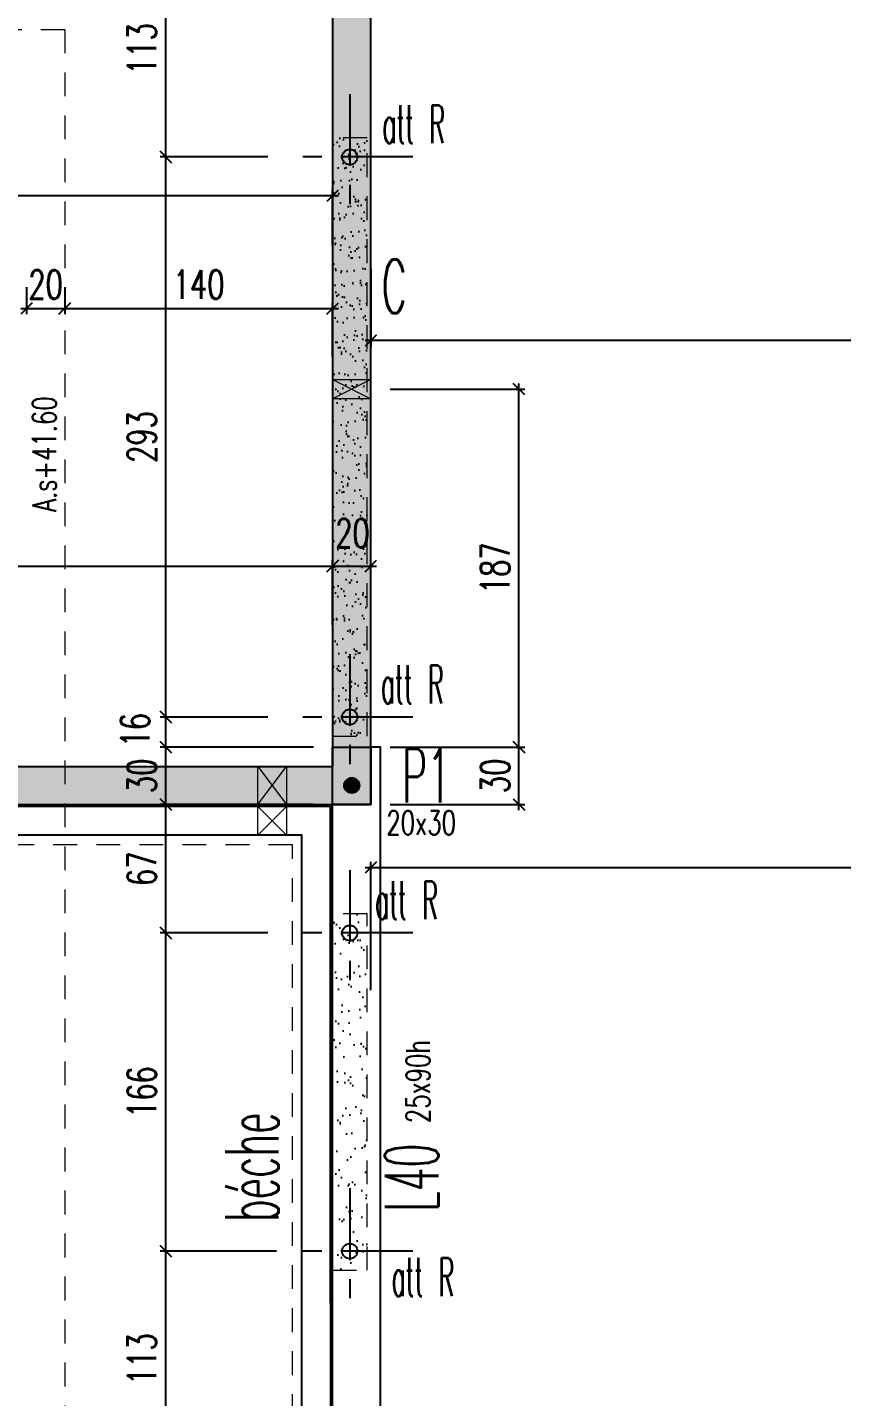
# Model space of a CAD drawing. Extents: x 308 to 787, y -199 to -146.
# Drawn here: x 409.31 to 413.57, y -180.18 to -173.01 of the extents above; entities that cross this region are included whole.
import ezdxf

# ---------------------------------------------------------------- set-up
doc = ezdxf.new("R2010")
doc.units = 0
doc.header["$LTSCALE"] = 0.5
doc.header["$MEASUREMENT"] = 0
for name, pattern in [('AXES2', [1.125, 0.75, -0.125, 0.125, -0.125]), ('CACHE', [0.375, 0.25, -0.125]), ('CONTINU', [0]), ('DISCONTINU2', [0.375, 0.25, -0.125])]:
    doc.linetypes.add(name, pattern=pattern)
doc.layers.get('0').update_dxf_attribs({"linetype": 'CONTINUOUS'})
doc.layers.get('DEFPOINTS').update_dxf_attribs({"linetype": 'CONTINUOUS'})
doc.layers.add('00 - RESERVATIONS SPEC Plombier', color=90, linetype='CONTINUOUS', lineweight=20)
for name, color, linetype in [('_ SERTI RESERVATION', 210, 'CACHE'), ('AXES', 6, 'AXES2'), ('COTATION', 7, 'CONTINUOUS'), ('MURS', 3, 'CONTINUOUS'), ('POCHAGE', 254, 'CONTINUOUS'), ('POTEAUX', 1, 'CONTINUOUS'), ('POUTRES', 2, 'CONTINUOUS'), ('RAID', 1, 'CONTINUOUS'), ('RDC', 7, 'DISCONTINU2'), ('REPERAGE', 4, 'CONTINUOUS'), ('REPERE-CHAI', 4, 'CONTINUOUS'), ('REPERE-POT', 4, 'CONTINUOUS'), ('REPERE-POUT', 4, 'CONTINUOUS'), ('REPERE-RAID', 4, 'CONTINUOUS')]:
    doc.layers.add(name, color=color, linetype=linetype)
doc.styles.add('ROMANS8', font='romans.shx', dxfattribs={"width": 0.7})
doc.styles.get("Standard").update_dxf_attribs({"font": 'txt.shx'})
doc.dimstyles.new('COT50 cm', dxfattribs={"dimtxt": 0.15, "dimasz": 0.06, "dimexe": 0.03, "dimexo": 0.1, "dimgap": 0.05, "dimtad": 1, "dimdec": 0, "dimlfac": 100, "dimzin": 0, "dimdsep": 46, "dimtxsty": 'ROMANS8', "dimblk1": 'OBLIQUE', "dimblk2": 'OBLIQUE', "dimsah": 1, "dimcen": 0.03, "dimdle": 0.03, "dimclrt": 1, "dimadec": 0, "dimazin": 0, "dimtfac": 1, "dimtdec": 0, "dimtmove": 0, "dimatfit": 3, "dimfxl": 0, "dimtolj": 1, "dimtzin": 0, "dimlwd": -1, "dimlwe": -1, "dimarcsym": 0})
pattern_1 = [(37.5, (-167.69736, -4e-07), (-0.004409535, 0.134877664), [0, -0.1064, 0, -0.119, 0, -0.11375]), (7.5, (-167.69736, -4e-07), (0.12388437, 0.197550225), [0, -0.0574, 0, -0.0959, 0, -0.03675]), (327.5, (-167.78346, -4e-07), (0.21798993, 0.000396134), [0, -0.035, 0, -0.126, 0, -0.1645]), (317.5, (-167.78346, -4e-07), (0.21042886, 0.06143729), [0, -0.0175, 0, -0.0826, 0, -0.0945])]
pattern_2 = [(37.5, (-513.79323, 160.44126), (-0.004409535, 0.134877664), [0, -0.1064, 0, -0.119, 0, -0.11375]), (7.5, (-513.79323, 160.44126), (0.12388437, 0.197550225), [0, -0.0574, 0, -0.0959, 0, -0.03675]), (327.5, (-513.87933, 160.44126), (0.21798993, 0.000396134), [0, -0.035, 0, -0.126, 0, -0.1645]), (317.5, (-513.87933, 160.44126), (0.21042886, 0.06143729), [0, -0.0175, 0, -0.0826, 0, -0.0945])]

# ---------------------------------------------------------------- blocks, each defined once
blk = doc.blocks.new('_Oblique')
at = {"layer": 'COTATION', "color": 0, "lineweight": -2}
blk.add_line((-0.5, -0.5), (0.5, 0.5), dxfattribs=at)
blk = doc.blocks.new('*D423')
at = {"layer": 'COTATION', "color": 0, "transparency": 16777216}
for p, q in [((410.6164, -179.4161), (410.0078, -179.4161)), ((410.0378, -180.5761), (410.0378, -179.3861)), ((410.5708, -180.5461), (410.0078, -180.5461))]:
    blk.add_line(p, q, dxfattribs=at)
at = {"layer": 'DEFPOINTS', "color": 0, "transparency": 16777216}
for p in [(410.0378, -179.4161), (410.7164, -179.4161), (410.6708, -180.5461)]:
    blk.add_point(p, dxfattribs=at)
at = {"layer": 'COTATION', "color": 0, "transparency": 16777216, "xscale": 0.06, "yscale": 0.06, "zscale": 0.06}
for p, rotation in [((410.0378, -179.4161), 90), ((410.0378, -180.5461), 270)]:
    blk.add_blockref('_Oblique', p, dxfattribs=dict(at, rotation=rotation))
at = {"layer": 'COTATION', "color": 1, "transparency": 16777216, "insert": (409.9128, -179.9811), "char_height": 0.15, "attachment_point": 5, "rotation": 90, "style": 'ROMANS8'}
blk.add_mtext('\\A1;113', dxfattribs=at)
blk = doc.blocks.new('*D424')
at = {"layer": 'COTATION', "color": 0, "transparency": 16777216}
for p, q in [((410.0378, -179.4461), (410.0378, -177.7213)), ((410.5707, -177.7513), (410.0078, -177.7513)), ((410.6164, -179.4161), (410.0078, -179.4161))]:
    blk.add_line(p, q, dxfattribs=at)
at = {"layer": 'DEFPOINTS', "color": 0, "transparency": 16777216}
for p in [(410.0378, -177.7513), (410.6707, -177.7513), (410.7164, -179.4161)]:
    blk.add_point(p, dxfattribs=at)
at = {"layer": 'COTATION', "color": 0, "transparency": 16777216, "xscale": 0.06, "yscale": 0.06, "zscale": 0.06}
for p, rotation in [((410.0378, -177.7513), 90), ((410.0378, -179.4161), 270)]:
    blk.add_blockref('_Oblique', p, dxfattribs=dict(at, rotation=rotation))
at = {"layer": 'COTATION', "color": 1, "transparency": 16777216, "insert": (409.9128, -178.5837), "char_height": 0.15, "attachment_point": 5, "rotation": 90, "style": 'ROMANS8'}
blk.add_mtext('\\A1;166', dxfattribs=at)
blk = doc.blocks.new('*D425')
at = {"layer": 'COTATION', "color": 0, "transparency": 16777216}
for p, q in [((410.8099, -177.0795), (410.0078, -177.0795)), ((410.0378, -177.7813), (410.0378, -177.0495)), ((410.5707, -177.7513), (410.0078, -177.7513))]:
    blk.add_line(p, q, dxfattribs=at)
at = {"layer": 'DEFPOINTS', "color": 0, "transparency": 16777216}
for p in [(410.0378, -177.0795), (410.9099, -177.0795), (410.6707, -177.7513)]:
    blk.add_point(p, dxfattribs=at)
at = {"layer": 'COTATION', "color": 0, "transparency": 16777216, "xscale": 0.06, "yscale": 0.06, "zscale": 0.06}
for p, rotation in [((410.0378, -177.0795), 90), ((410.0378, -177.7513), 270)]:
    blk.add_blockref('_Oblique', p, dxfattribs=dict(at, rotation=rotation))
at = {"layer": 'COTATION', "color": 1, "transparency": 16777216, "insert": (409.9128, -177.4154), "char_height": 0.15, "attachment_point": 5, "rotation": 90, "style": 'ROMANS8'}
blk.add_mtext('\\A1;67', dxfattribs=at)
blk = doc.blocks.new('*D426')
at = {"layer": 'COTATION', "color": 0, "transparency": 16777216}
for p, q in [((410.8099, -176.7795), (410.0078, -176.7795)), ((410.0378, -177.1095), (410.0378, -176.7495)), ((410.8099, -177.0795), (410.0078, -177.0795))]:
    blk.add_line(p, q, dxfattribs=at)
at = {"layer": 'DEFPOINTS', "color": 0, "transparency": 16777216}
for p in [(410.0378, -176.7795), (410.9099, -176.7795), (410.9099, -177.0795)]:
    blk.add_point(p, dxfattribs=at)
at = {"layer": 'COTATION', "color": 0, "transparency": 16777216, "xscale": 0.06, "yscale": 0.06, "zscale": 0.06}
for p, rotation in [((410.0378, -176.7795), 90), ((410.0378, -177.0795), 270)]:
    blk.add_blockref('_Oblique', p, dxfattribs=dict(at, rotation=rotation))
at = {"layer": 'COTATION', "color": 1, "transparency": 16777216, "insert": (409.9128, -176.9295), "char_height": 0.15, "attachment_point": 5, "rotation": 90, "style": 'ROMANS8'}
blk.add_mtext('\\A1;30', dxfattribs=at)
blk = doc.blocks.new('*D427')
at = {"layer": 'COTATION', "color": 0, "transparency": 16777216}
for p, q in [((410.5707, -176.6213), (410.0078, -176.6213)), ((410.0378, -176.8095), (410.0378, -176.5913)), ((410.8099, -176.7795), (410.0078, -176.7795))]:
    blk.add_line(p, q, dxfattribs=at)
at = {"layer": 'DEFPOINTS', "color": 0, "transparency": 16777216}
for p in [(410.0378, -176.6213), (410.6707, -176.6213), (410.9099, -176.7795)]:
    blk.add_point(p, dxfattribs=at)
at = {"layer": 'COTATION', "color": 0, "transparency": 16777216, "xscale": 0.06, "yscale": 0.06, "zscale": 0.06}
for p, rotation in [((410.0378, -176.6213), 90), ((410.0378, -176.7795), 270)]:
    blk.add_blockref('_Oblique', p, dxfattribs=dict(at, rotation=rotation))
at = {"layer": 'COTATION', "color": 1, "transparency": 16777216, "insert": (409.8779, -176.6899), "char_height": 0.15, "attachment_point": 5, "rotation": 90, "style": 'ROMANS8'}
blk.add_mtext('\\A1;16', dxfattribs=at)
blk = doc.blocks.new('*D428')
at = {"layer": 'COTATION', "color": 0, "transparency": 16777216}
for p, q in [((410.5707, -173.6913), (410.0078, -173.6913)), ((410.0378, -176.6513), (410.0378, -173.6613)), ((410.5707, -176.6213), (410.0078, -176.6213))]:
    blk.add_line(p, q, dxfattribs=at)
at = {"layer": 'DEFPOINTS', "color": 0, "transparency": 16777216}
for p in [(410.0378, -173.6913), (410.6707, -173.6913), (410.6707, -176.6213)]:
    blk.add_point(p, dxfattribs=at)
at = {"layer": 'COTATION', "color": 0, "transparency": 16777216, "xscale": 0.06, "yscale": 0.06, "zscale": 0.06}
for p, rotation in [((410.0378, -173.6913), 90), ((410.0378, -176.6213), 270)]:
    blk.add_blockref('_Oblique', p, dxfattribs=dict(at, rotation=rotation))
at = {"layer": 'COTATION', "color": 1, "transparency": 16777216, "insert": (409.9128, -175.1563), "char_height": 0.15, "attachment_point": 5, "rotation": 90, "style": 'ROMANS8'}
blk.add_mtext('\\A1;293', dxfattribs=at)
blk = doc.blocks.new('*D429')
at = {"layer": 'COTATION', "color": 0, "transparency": 16777216}
for p, q in [((410.5708, -172.5613), (410.0078, -172.5613)), ((410.0378, -173.7213), (410.0378, -172.5313)), ((410.5707, -173.6913), (410.0078, -173.6913))]:
    blk.add_line(p, q, dxfattribs=at)
at = {"layer": 'DEFPOINTS', "color": 0, "transparency": 16777216}
for p in [(410.0378, -172.5613), (410.6708, -172.5613), (410.6707, -173.6913)]:
    blk.add_point(p, dxfattribs=at)
at = {"layer": 'COTATION', "color": 0, "transparency": 16777216, "xscale": 0.06, "yscale": 0.06, "zscale": 0.06}
for p, rotation in [((410.0378, -172.5613), 90), ((410.0378, -173.6913), 270)]:
    blk.add_blockref('_Oblique', p, dxfattribs=dict(at, rotation=rotation))
at = {"layer": 'COTATION', "color": 1, "transparency": 16777216, "insert": (409.9128, -173.1263), "char_height": 0.15, "attachment_point": 5, "rotation": 90, "style": 'ROMANS8'}
blk.add_mtext('\\A1;113', dxfattribs=at)
blk = doc.blocks.new('*D499')
at = {"layer": 'COTATION', "color": 0, "transparency": 16777216}
for p, q in [((411.0799, -177.4084), (418.3963, -177.4084)), ((411.1099, -178.0502), (411.1099, -177.3784)), ((418.3663, -177.8063), (418.3663, -177.3784))]:
    blk.add_line(p, q, dxfattribs=at)
at = {"layer": 'DEFPOINTS', "color": 0, "transparency": 16777216}
for p in [(418.3663, -177.4084), (418.3663, -177.9063), (411.1099, -178.1502)]:
    blk.add_point(p, dxfattribs=at)
at = {"layer": 'COTATION', "color": 0, "transparency": 16777216, "xscale": 0.06, "yscale": 0.06, "zscale": 0.06, "rotation": 180}
blk.add_blockref('_Oblique', (411.1099, -177.4084), dxfattribs=at)
at = {"layer": 'COTATION', "color": 0, "transparency": 16777216, "xscale": 0.06, "yscale": 0.06, "zscale": 0.06}
blk.add_blockref('_Oblique', (418.3663, -177.4084), dxfattribs=at)
at = {"layer": 'COTATION', "color": 1, "transparency": 16777216, "insert": (414.7381, -177.2834), "char_height": 0.15, "attachment_point": 5, "style": 'ROMANS8'}
blk.add_mtext('\\A1;726', dxfattribs=at)
blk = doc.blocks.new('*D508')
at = {"layer": 'COTATION', "color": 0, "transparency": 16777216}
for p, q in [((404.2103, -176.0829), (404.2103, -175.8013)), ((410.9097, -176.1401), (410.9097, -175.8013)), ((404.1803, -175.8313), (410.9397, -175.8313))]:
    blk.add_line(p, q, dxfattribs=at)
at = {"layer": 'DEFPOINTS', "color": 0, "transparency": 16777216}
for p in [(410.9097, -175.8313), (404.2103, -176.1829), (410.9097, -176.2401)]:
    blk.add_point(p, dxfattribs=at)
at = {"layer": 'COTATION', "color": 0, "transparency": 16777216, "xscale": 0.06, "yscale": 0.06, "zscale": 0.06, "rotation": 180}
blk.add_blockref('_Oblique', (404.2103, -175.8313), dxfattribs=at)
at = {"layer": 'COTATION', "color": 0, "transparency": 16777216, "xscale": 0.06, "yscale": 0.06, "zscale": 0.06}
blk.add_blockref('_Oblique', (410.9097, -175.8313), dxfattribs=at)
at = {"layer": 'COTATION', "color": 1, "transparency": 16777216, "insert": (407.56, -175.7063), "char_height": 0.15, "attachment_point": 5, "style": 'ROMANS8'}
blk.add_mtext('\\A1;670', dxfattribs=at)
blk = doc.blocks.new('*D509')
at = {"layer": 'COTATION', "color": 0, "transparency": 16777216}
for p, q in [((410.9097, -176.1401), (410.9097, -175.8013)), ((411.1099, -176.1401), (411.1099, -175.8013)), ((410.8797, -175.8313), (411.1399, -175.8313))]:
    blk.add_line(p, q, dxfattribs=at)
at = {"layer": 'DEFPOINTS', "color": 0, "transparency": 16777216}
for p in [(411.1099, -175.8313), (410.9097, -176.2401), (411.1099, -176.2401)]:
    blk.add_point(p, dxfattribs=at)
at = {"layer": 'COTATION', "color": 0, "transparency": 16777216, "xscale": 0.06, "yscale": 0.06, "zscale": 0.06, "rotation": 180}
blk.add_blockref('_Oblique', (410.9097, -175.8313), dxfattribs=at)
at = {"layer": 'COTATION', "color": 0, "transparency": 16777216, "xscale": 0.06, "yscale": 0.06, "zscale": 0.06}
blk.add_blockref('_Oblique', (411.1099, -175.8313), dxfattribs=at)
at = {"layer": 'COTATION', "color": 1, "transparency": 16777216, "insert": (411.0137, -175.6594), "char_height": 0.15, "attachment_point": 5, "style": 'ROMANS8'}
blk.add_mtext('\\A1;20', dxfattribs=at)
blk = doc.blocks.new('*D733')
at = {"layer": 'COTATION', "color": 0, "transparency": 16777216}
for p, q in [((409.3091, -174.373), (409.3091, -174.5135)), ((409.509, -174.373), (409.509, -174.5135)), ((409.2791, -174.4835), (409.539, -174.4835))]:
    blk.add_line(p, q, dxfattribs=at)
at = {"layer": 'DEFPOINTS', "color": 0, "transparency": 16777216}
for p in [(409.3091, -174.273), (409.509, -174.273), (409.509, -174.4835)]:
    blk.add_point(p, dxfattribs=at)
at = {"layer": 'COTATION', "color": 0, "transparency": 16777216, "xscale": 0.06, "yscale": 0.06, "zscale": 0.06, "rotation": 180}
blk.add_blockref('_Oblique', (409.3091, -174.4835), dxfattribs=at)
at = {"layer": 'COTATION', "color": 0, "transparency": 16777216, "xscale": 0.06, "yscale": 0.06, "zscale": 0.06}
blk.add_blockref('_Oblique', (409.509, -174.4835), dxfattribs=at)
at = {"layer": 'COTATION', "color": 1, "transparency": 16777216, "insert": (409.409, -174.3585), "char_height": 0.15, "attachment_point": 5, "style": 'ROMANS8'}
blk.add_mtext('\\A1;20', dxfattribs=at)
blk = doc.blocks.new('*D734')
at = {"layer": 'COTATION', "color": 0, "transparency": 16777216}
for p, q in [((409.509, -174.373), (409.509, -174.5135)), ((409.479, -174.4835), (410.9397, -174.4835)), ((410.9097, -174.7367), (410.9097, -174.4535))]:
    blk.add_line(p, q, dxfattribs=at)
at = {"layer": 'DEFPOINTS', "color": 0, "transparency": 16777216}
for p in [(409.509, -174.273), (410.9097, -174.4835), (410.9097, -174.8367)]:
    blk.add_point(p, dxfattribs=at)
at = {"layer": 'COTATION', "color": 0, "transparency": 16777216, "xscale": 0.06, "yscale": 0.06, "zscale": 0.06, "rotation": 180}
blk.add_blockref('_Oblique', (409.509, -174.4835), dxfattribs=at)
at = {"layer": 'COTATION', "color": 0, "transparency": 16777216, "xscale": 0.06, "yscale": 0.06, "zscale": 0.06}
blk.add_blockref('_Oblique', (410.9097, -174.4835), dxfattribs=at)
at = {"layer": 'COTATION', "color": 1, "transparency": 16777216, "insert": (410.2093, -174.3585), "char_height": 0.15, "attachment_point": 5, "style": 'ROMANS8'}
blk.add_mtext('\\A1;140', dxfattribs=at)
blk = doc.blocks.new('A$C6B096A38')
at = {"layer": 'POCHAGE'}
h = blk.add_hatch(dxfattribs=at)
h.set_pattern_fill('AR-SAND', color=0, scale=0.07)
h.set_pattern_definition(pattern_2)
h.paths.add_polyline_path([(64.9937, -13.15), (64.8138, -13.15), (64.8138, -16.28), (64.9937, -16.28)])
h = blk.add_hatch(dxfattribs=at)
h.set_pattern_fill('AR-SAND', color=0, scale=0.07)
h.set_pattern_definition(pattern_2)
h.paths.add_polyline_path([(64.9937, -17.21), (64.8138, -17.21), (64.8138, -19.0748), (64.9937, -19.0748)])
at = {"layer": 'AXES', "color": 1}
for p, q in [((64.9037, -12.9211), (64.9037, -13.5789)), ((65.2326, -13.25), (64.5749, -13.25)), ((64.9037, -15.8511), (64.9037, -16.5089)), ((65.2326, -16.18), (64.5749, -16.18)), ((64.9037, -16.9811), (64.9037, -17.6389)), ((65.2326, -17.31), (64.5749, -17.31)), ((64.9037, -18.646), (64.9037, -19.3037)), ((65.2326, -18.9748), (64.5749, -18.9748))]:
    blk.add_line(p, q, dxfattribs=at)
at = {"layer": 'RAID'}
for centre in [(64.9037, -13.25), (64.9037, -16.18), (64.9037, -17.31), (64.9037, -18.9748)]:
    blk.add_circle(centre, 0.04, dxfattribs=at)
at = {"layer": 'RDC', "linetype": 'CACHE', "lineweight": 15}
for points in [[(64.8138, -16.28), (64.9937, -16.28), (64.9937, -13.15), (64.8138, -13.15)], [(64.9937, -17.21), (64.8138, -17.21), (64.8138, -19.0748), (64.9937, -19.0748)]]:
    blk.add_lwpolyline(points, close=True, dxfattribs=at)
blk = doc.blocks.new('_ArchTick')
at = {"color": 0, "linetype": 'ByBlock', "const_width": 0.15}
blk.add_lwpolyline([(-0.5, -0.5), (0.5, 0.5)], dxfattribs=at)
blk = doc.blocks.new('*D1128')
at = {"layer": '_ SERTI RESERVATION', "color": 0, "linetype": 'CONTINU', "transparency": 16777216}
for p, q in [((406.791, -174.141), (406.791, -173.8631)), ((410.9099, -174.1529), (410.9099, -173.8631)), ((406.761, -173.8931), (410.9399, -173.8931))]:
    blk.add_line(p, q, dxfattribs=at)
at = {"layer": 'DEFPOINTS', "color": 0, "linetype": 'CONTINU', "transparency": 16777216}
for p in [(410.9099, -173.8931), (406.791, -174.241), (410.9099, -174.2529)]:
    blk.add_point(p, dxfattribs=at)
at = {"layer": '_ SERTI RESERVATION', "color": 0, "linetype": 'CONTINU', "transparency": 16777216, "xscale": 0.06, "yscale": 0.06, "zscale": 0.06, "rotation": 180}
blk.add_blockref('_ArchTick', (406.791, -173.8931), dxfattribs=at)
at = {"layer": '_ SERTI RESERVATION', "color": 0, "linetype": 'CONTINU', "transparency": 16777216, "xscale": 0.06, "yscale": 0.06, "zscale": 0.06}
blk.add_blockref('_ArchTick', (410.9099, -173.8931), dxfattribs=at)
at = {"layer": '_ SERTI RESERVATION', "linetype": 'CONTINU', "transparency": 16777216, "insert": (408.8505, -173.7681), "char_height": 0.15, "attachment_point": 5, "style": 'ROMANS8'}
blk.add_mtext('\\A1;412', dxfattribs=at)
blk = doc.blocks.new('*D1133')
at = {"layer": '_ SERTI RESERVATION', "color": 0, "linetype": 'CONTINU', "transparency": 16777216}
for p, q in [((411.1099, -174.2807), (411.1099, -174.6814)), ((417.2117, -174.5092), (417.2117, -174.6814)), ((417.2417, -174.6514), (411.0799, -174.6514))]:
    blk.add_line(p, q, dxfattribs=at)
at = {"layer": 'DEFPOINTS', "color": 0, "linetype": 'CONTINU', "transparency": 16777216}
for p in [(411.1099, -174.1807), (417.2117, -174.4092), (411.1099, -174.6514)]:
    blk.add_point(p, dxfattribs=at)
at = {"layer": '_ SERTI RESERVATION', "color": 0, "linetype": 'CONTINU', "transparency": 16777216, "xscale": 0.06, "yscale": 0.06, "zscale": 0.06, "rotation": 180}
blk.add_blockref('_ArchTick', (411.1099, -174.6514), dxfattribs=at)
at = {"layer": '_ SERTI RESERVATION', "color": 0, "linetype": 'CONTINU', "transparency": 16777216, "xscale": 0.06, "yscale": 0.06, "zscale": 0.06}
blk.add_blockref('_ArchTick', (417.2117, -174.6514), dxfattribs=at)
at = {"layer": '_ SERTI RESERVATION', "linetype": 'CONTINU', "transparency": 16777216, "insert": (414.1608, -174.5264), "char_height": 0.15, "attachment_point": 5, "style": 'ROMANS8'}
blk.add_mtext('\\A1;610', dxfattribs=at)
blk = doc.blocks.new('*D1453')
at = {"layer": 'COTATION', "color": 0, "transparency": 16777216}
for p, q in [((411.2099, -176.7795), (411.9138, -176.7795)), ((411.8838, -177.1095), (411.8838, -176.7495)), ((411.2099, -177.0795), (411.9138, -177.0795))]:
    blk.add_line(p, q, dxfattribs=at)
at = {"layer": 'DEFPOINTS', "color": 0, "transparency": 16777216}
for p in [(411.1099, -176.7795), (411.8838, -176.7795), (411.1099, -177.0795)]:
    blk.add_point(p, dxfattribs=at)
at = {"layer": 'COTATION', "color": 0, "transparency": 16777216, "xscale": 0.06, "yscale": 0.06, "zscale": 0.06}
for p, rotation in [((411.8838, -176.7795), 90), ((411.8838, -177.0795), 270)]:
    blk.add_blockref('_Oblique', p, dxfattribs=dict(at, rotation=rotation))
at = {"layer": 'COTATION', "color": 1, "transparency": 16777216, "insert": (411.7588, -176.9295), "char_height": 0.15, "attachment_point": 5, "rotation": 90, "style": 'ROMANS8'}
blk.add_mtext('\\A1;30', dxfattribs=at)
blk = doc.blocks.new('*D1454')
at = {"layer": 'COTATION', "color": 0, "transparency": 16777216}
for p, q in [((411.2099, -174.9063), (411.9138, -174.9063)), ((411.8838, -176.8095), (411.8838, -174.8763)), ((411.2099, -176.7795), (411.9138, -176.7795))]:
    blk.add_line(p, q, dxfattribs=at)
at = {"layer": 'DEFPOINTS', "color": 0, "transparency": 16777216}
for p in [(411.1099, -174.9063), (411.8838, -174.9063), (411.1099, -176.7795)]:
    blk.add_point(p, dxfattribs=at)
at = {"layer": 'COTATION', "color": 0, "transparency": 16777216, "xscale": 0.06, "yscale": 0.06, "zscale": 0.06}
for p, rotation in [((411.8838, -174.9063), 90), ((411.8838, -176.7795), 270)]:
    blk.add_blockref('_Oblique', p, dxfattribs=dict(at, rotation=rotation))
at = {"layer": 'COTATION', "color": 1, "transparency": 16777216, "insert": (411.7588, -175.8429), "char_height": 0.15, "attachment_point": 5, "rotation": 90, "style": 'ROMANS8'}
blk.add_mtext('\\A1;187', dxfattribs=at)

msp = doc.modelspace()

# ---------------------------------------------------------------- hatches: boundary and pattern name
at = {"layer": 'POCHAGE'}
h = msp.add_hatch(color=256, dxfattribs=at)
h.dxf.hatch_style = 1
h.paths.add_polyline_path([(411.1099, -171.4263), (404.0096, -171.4263), (404.0096, -171.6263), (410.9099, -171.6263), (410.9099, -176.8795), (404.0115, -176.8795), (404.0115, -177.0795), (411.1099, -177.0795)])
h = msp.add_hatch(dxfattribs=at)
h.set_pattern_fill('AR-SAND', color=0, scale=0.07)
h.set_pattern_definition(pattern_1)
h.paths.add_polyline_path([(411.0895, -173.5913), (410.9097, -173.5913), (410.9097, -176.7213), (411.0895, -176.7213)])
h = msp.add_hatch(dxfattribs=at)
h.set_pattern_fill('AR-SAND', color=0, scale=0.07)
h.set_pattern_definition(pattern_1)
h.paths.add_polyline_path([(411.0895, -173.5913), (410.9097, -173.5913), (410.9097, -176.7213), (411.0895, -176.7213)])
h = msp.add_hatch(dxfattribs=at)
h.set_pattern_fill('AR-SAND', color=0, scale=0.07)
h.set_pattern_definition(pattern_1)
h.paths.add_polyline_path([(411.0895, -173.5913), (410.9097, -173.5913), (410.9097, -176.7213), (411.0895, -176.7213)])
h = msp.add_hatch(dxfattribs=at)
h.set_pattern_fill('AR-SAND', color=0, scale=0.07)
h.set_pattern_definition(pattern_1)
h.paths.add_polyline_path([(411.0895, -173.5913), (410.9097, -173.5913), (410.9097, -176.7213), (411.0895, -176.7213)])
h = msp.add_hatch(dxfattribs=at)
h.set_pattern_fill('AR-SAND', color=0, scale=0.07)
h.set_pattern_definition(pattern_1)
h.paths.add_polyline_path([(411.0895, -173.5913), (410.9097, -173.5913), (410.9097, -176.7213), (411.0895, -176.7213)])
h = msp.add_hatch(dxfattribs=at)
h.set_pattern_fill('AR-SAND', color=0, scale=0.07)
h.set_pattern_definition(pattern_1)
h.paths.add_polyline_path([(411.0895, -173.5913), (410.9097, -173.5913), (410.9097, -176.7213), (411.0895, -176.7213)])
h = msp.add_hatch(dxfattribs=at)
h.set_pattern_fill('AR-SAND', color=0, scale=0.07)
h.set_pattern_definition(pattern_1)
h.paths.add_polyline_path([(411.0895, -173.5913), (410.9097, -173.5913), (410.9097, -176.7213), (411.0895, -176.7213)])
h = msp.add_hatch(dxfattribs=at)
h.set_pattern_fill('AR-SAND', color=0, scale=0.07)
h.set_pattern_definition(pattern_1)
h.paths.add_polyline_path([(411.0895, -173.5913), (410.9097, -173.5913), (410.9097, -176.7213), (411.0895, -176.7213)])
h = msp.add_hatch(dxfattribs=at)
h.set_pattern_fill('AR-SAND', color=0, scale=0.07)
h.set_pattern_definition(pattern_1)
h.paths.add_polyline_path([(411.0895, -173.5913), (410.9097, -173.5913), (410.9097, -176.7213), (411.0895, -176.7213)])
h = msp.add_hatch(dxfattribs=at)
h.set_pattern_fill('AR-SAND', color=0, scale=0.07)
h.set_pattern_definition(pattern_1)
h.paths.add_polyline_path([(411.0895, -173.5913), (410.9097, -173.5913), (410.9097, -176.7213), (411.0895, -176.7213)])
h = msp.add_hatch(dxfattribs=at)
h.set_pattern_fill('AR-SAND', color=0, scale=0.07)
h.set_pattern_definition(pattern_1)
h.paths.add_polyline_path([(411.0895, -173.5913), (410.9097, -173.5913), (410.9097, -176.7213), (411.0895, -176.7213)])
h = msp.add_hatch(dxfattribs=at)
h.set_pattern_fill('AR-SAND', color=0, scale=0.07)
h.set_pattern_definition(pattern_1)
h.paths.add_polyline_path([(411.0895, -173.5913), (410.9097, -173.5913), (410.9097, -176.7213), (411.0895, -176.7213)])
h = msp.add_hatch(dxfattribs=at)
h.set_pattern_fill('AR-SAND', color=0, scale=0.07)
h.set_pattern_definition(pattern_1)
h.paths.add_polyline_path([(411.0895, -173.5913), (410.9097, -173.5913), (410.9097, -176.7213), (411.0895, -176.7213)])
h = msp.add_hatch(dxfattribs=at)
h.set_pattern_fill('AR-SAND', color=0, scale=0.07)
h.set_pattern_definition(pattern_1)
h.paths.add_polyline_path([(411.0895, -173.5913), (410.9097, -173.5913), (410.9097, -176.7213), (411.0895, -176.7213)])
h = msp.add_hatch(dxfattribs=at)
h.set_pattern_fill('AR-SAND', color=0, scale=0.07)
h.set_pattern_definition(pattern_1)
h.paths.add_polyline_path([(411.0895, -173.5913), (410.9097, -173.5913), (410.9097, -176.7213), (411.0895, -176.7213)])
h = msp.add_hatch(dxfattribs=at)
h.set_pattern_fill('AR-SAND', color=0, scale=0.07)
h.set_pattern_definition(pattern_1)
h.paths.add_polyline_path([(411.0895, -173.5913), (410.9097, -173.5913), (410.9097, -176.7213), (411.0895, -176.7213)])
h = msp.add_hatch(dxfattribs=at)
h.set_pattern_fill('AR-SAND', color=0, scale=0.07)
h.set_pattern_definition(pattern_1)
h.paths.add_polyline_path([(411.0895, -173.5913), (410.9097, -173.5913), (410.9097, -176.7213), (411.0895, -176.7213)])
h = msp.add_hatch(dxfattribs=at)
h.set_pattern_fill('AR-SAND', color=0, scale=0.07)
h.set_pattern_definition(pattern_1)
h.paths.add_polyline_path([(411.0895, -173.5913), (410.9097, -173.5913), (410.9097, -176.7213), (411.0895, -176.7213)])
h = msp.add_hatch(dxfattribs=at)
h.set_pattern_fill('AR-SAND', color=0, scale=0.07)
h.set_pattern_definition(pattern_1)
h.paths.add_polyline_path([(411.0895, -173.5913), (410.9097, -173.5913), (410.9097, -176.7213), (411.0895, -176.7213)])
h = msp.add_hatch(dxfattribs=at)
h.set_pattern_fill('AR-SAND', color=0, scale=0.07)
h.set_pattern_definition(pattern_1)
h.paths.add_polyline_path([(411.0895, -173.5913), (410.9097, -173.5913), (410.9097, -176.7213), (411.0895, -176.7213)])
h = msp.add_hatch(dxfattribs=at)
h.set_pattern_fill('AR-SAND', color=0, scale=0.07)
h.set_pattern_definition(pattern_1)
h.paths.add_polyline_path([(411.0895, -173.5913), (410.9097, -173.5913), (410.9097, -176.7213), (411.0895, -176.7213)])
h = msp.add_hatch(dxfattribs=at)
h.set_pattern_fill('AR-SAND', color=0, scale=0.07)
h.set_pattern_definition(pattern_1)
h.paths.add_polyline_path([(411.0895, -173.5913), (410.9097, -173.5913), (410.9097, -176.7213), (411.0895, -176.7213)])
h = msp.add_hatch(dxfattribs=at)
h.set_pattern_fill('AR-SAND', color=0, scale=0.07)
h.set_pattern_definition(pattern_1)
h.paths.add_polyline_path([(411.0895, -173.5913), (410.9097, -173.5913), (410.9097, -176.7213), (411.0895, -176.7213)])
h = msp.add_hatch(dxfattribs=at)
h.set_pattern_fill('AR-SAND', color=0, scale=0.07)
h.set_pattern_definition(pattern_1)
h.paths.add_polyline_path([(411.0895, -173.5913), (410.9097, -173.5913), (410.9097, -176.7213), (411.0895, -176.7213)])
h = msp.add_hatch(dxfattribs=at)
h.set_pattern_fill('AR-SAND', color=0, scale=0.07)
h.set_pattern_definition(pattern_1)
h.paths.add_polyline_path([(411.0895, -173.5913), (410.9097, -173.5913), (410.9097, -176.7213), (411.0895, -176.7213)])
h = msp.add_hatch(dxfattribs=at)
h.set_pattern_fill('AR-SAND', color=0, scale=0.07)
h.set_pattern_definition(pattern_1)
h.paths.add_polyline_path([(411.0895, -173.5913), (410.9097, -173.5913), (410.9097, -176.7213), (411.0895, -176.7213)])
h = msp.add_hatch(dxfattribs=at)
h.set_pattern_fill('AR-SAND', color=0, scale=0.07)
h.set_pattern_definition(pattern_1)
h.paths.add_polyline_path([(411.0895, -173.5913), (410.9097, -173.5913), (410.9097, -176.7213), (411.0895, -176.7213)])
h = msp.add_hatch(dxfattribs=at)
h.set_pattern_fill('AR-SAND', color=0, scale=0.07)
h.set_pattern_definition(pattern_1)
h.paths.add_polyline_path([(411.0895, -173.5913), (410.9097, -173.5913), (410.9097, -176.7213), (411.0895, -176.7213)])
h = msp.add_hatch(dxfattribs=at)
h.set_pattern_fill('AR-SAND', color=0, scale=0.07)
h.set_pattern_definition(pattern_1)
h.paths.add_polyline_path([(411.0895, -173.5913), (410.9097, -173.5913), (410.9097, -176.7213), (411.0895, -176.7213)])
at = {"layer": 'POTEAUX'}
h = msp.add_hatch(color=256, dxfattribs=at)
h.dxf.hatch_style = 1
h.paths.add_polyline_path([(411.1099, -176.7795), (411.1099, -177.0795), (410.9099, -177.0795), (410.9099, -176.7795)])
at = {"layer": 'RAID'}
msp.add_hatch(color=256, dxfattribs=at).paths.add_polyline_path([(410.9697, -176.9795, -1), (411.0497, -176.9795, -1)])

# ---------------------------------------------------------------- linework, layer by layer
at = {"layer": '00 - RESERVATIONS SPEC Plombier', "color": 100}
for p, q in [((410.9099, -174.8563), (411.1099, -174.9563)), ((411.1099, -174.8563), (410.9099, -174.9563)), ((410.5189, -177.0796), (410.6689, -176.8795)), ((410.5189, -176.8795), (410.6689, -177.0796)), ((410.5189, -177.2395), (410.6689, -177.0895)), ((410.5189, -177.0895), (410.6689, -177.2395))]:
    msp.add_line(p, q, dxfattribs=at)
for points in [[(410.9099, -174.8563), (411.1099, -174.8563), (411.1099, -174.9563), (410.9099, -174.9563)], [(410.5189, -177.0796), (410.5189, -176.8795), (410.6689, -176.8795), (410.6689, -177.0796)], [(410.5189, -177.2395), (410.5189, -177.0895), (410.6689, -177.0895), (410.6689, -177.2395)]]:
    msp.add_lwpolyline(points, close=True, dxfattribs=at)
at = {"layer": 'MURS'}
msp.add_line((404.0097, -176.8795), (410.9099, -176.8795), dxfattribs=at)
msp.add_lwpolyline([(404.0097, -177.0795), (411.1099, -177.0795), (411.1099, -171.4263), (404.0096, -171.4263), (404.0096, -171.6263), (410.9099, -171.6263), (410.9099, -176.8795)], dxfattribs=at)
at = {"layer": 'POTEAUX'}
msp.add_lwpolyline([(411.1099, -176.7795), (411.1099, -177.0795), (410.9099, -177.0795), (410.9099, -176.7795)], close=True, dxfattribs=at)
at = {"layer": 'POUTRES'}
for points in [[(411.1599, -181.6232), (411.1599, -176.7795), (411.1099, -176.7795)], [(405.5933, -182.289), (410.8995, -182.289), (410.8995, -182.289), (410.8994, -177.0895), (410.8994, -177.0895), (403.977, -177.0895), (403.977, -177.0895), (403.9756, -182.289), (405.5934, -182.289), (405.5933, -182.289)], [(410.9099, -181.6232), (410.9099, -177.0795)]]:
    msp.add_lwpolyline(points, dxfattribs=at)
msp.add_lwpolyline([(405.7434, -182.139), (410.7495, -182.139), (410.7494, -177.2395), (404.1269, -177.2395), (404.1257, -182.139), (405.7434, -182.139)], close=True, dxfattribs=at)
at = {"layer": 'RAID'}
msp.add_circle((411.0097, -176.9795), 0.04, dxfattribs=at)
at = {"layer": 'RDC', "linetype": 'CACHE', "lineweight": 15}
msp.add_lwpolyline([(404.2099, -171.6234), (404.2099, -173.0234), (409.509, -173.0234), (409.509, -182.0891)], dxfattribs=at)
msp.add_lwpolyline([(405.7934, -182.089), (410.6995, -182.089), (410.6994, -177.2895), (404.1769, -177.2895), (404.1757, -182.089), (405.5713, -182.0902)], close=True, dxfattribs=at)

# ---------------------------------------------------------------- block references
at = {"layer": 'RDC'}
msp.add_blockref('A$C6B096A38', (346.0959, -160.4413), dxfattribs=at)

# ---------------------------------------------------------------- texts
at = {"layer": 'REPERAGE', "color": 1, "style": 'ROMANS8', "width": 0.7}
for s, p in [('A.s+41.60', (409.4649, -175.5479)), (' 25x90h ', (411.4184, -178.8062))]:
    msp.add_text(s, height=0.125, rotation=90, dxfattribs=at).set_placement(p)
at = {"layer": 'REPERE-CHAI', "color": 4, "width": 0.519}
msp.add_text('C', height=0.28, dxfattribs=at).set_placement((411.1662, -174.5084))
at = {"layer": 'REPERE-POT', "color": 4, "width": 0.519}
msp.add_text('P1', height=0.28, dxfattribs=at).set_placement((411.273, -177.0684))
at = {"layer": 'REPERE-POT', "color": 1, "style": 'ROMANS8', "width": 0.7}
msp.add_text('20x30', height=0.125, dxfattribs=at).set_placement((411.1911, -177.2371))
at = {"layer": 'REPERE-POUT', "width": 0.519}
for s, p in [('béche', (410.6272, -179.2634)), ('L40', (411.4635, -179.2087))]:
    msp.add_text(s, height=0.28, rotation=90, dxfattribs=at).set_placement(p)
at = {"layer": 'REPERE-RAID', "color": 4, "width": 0.45}
for p in [(411.1695, -173.6198), (411.1618, -176.5498), (411.1317, -177.6798), (411.2173, -179.6508)]:
    msp.add_text('att R', height=0.2, dxfattribs=at).set_placement(p)

# ---------------------------------------------------------------- dimensions: what is measured, and where the dimension line sits
at = {"layer": '_ SERTI RESERVATION', "linetype": 'CONTINU'}
for base, p1, p2, picture, middle in [((410.9099, -173.8931), (406.791, -174.241), (410.9099, -174.2529), '*D1128', (408.8505, -173.7681)), ((411.1099, -174.6514), (417.2117, -174.4092), (411.1099, -174.1807), '*D1133', (414.1608, -174.5264))]:
    dim = msp.add_linear_dim(base=base, p1=p1, p2=p2, dimstyle='COT50 cm', override={"dimblk": 'ArchTick', "dimsah": 0, "dimclrt": 256, "dimfxl": 3}, dxfattribs=at)
    dim.commit()
    dim.dimension.update_dxf_attribs({"geometry": picture, "text_midpoint": middle})
at = {"layer": 'COTATION'}
for base, p1, p2, picture, middle in [((410.0378, -172.5613), (410.6707, -173.6913), (410.6708, -172.5613), '*D429', (409.9128, -173.1263)), ((410.0378, -173.6913), (410.6707, -176.6213), (410.6707, -173.6913), '*D428', (409.9128, -175.1563)), ((411.8838, -174.9063), (411.1099, -176.7795), (411.1099, -174.9063), '*D1454', (411.7588, -175.8429)), ((410.0378, -176.7795), (410.9099, -177.0795), (410.9099, -176.7795), '*D426', (409.9128, -176.9295)), ((411.8838, -176.7795), (411.1099, -177.0795), (411.1099, -176.7795), '*D1453', (411.7588, -176.9295)), ((410.0378, -177.0795), (410.6707, -177.7513), (410.9099, -177.0795), '*D425', (409.9128, -177.4154)), ((410.0378, -177.7513), (410.7164, -179.4161), (410.6707, -177.7513), '*D424', (409.9128, -178.5837)), ((410.0378, -179.4161), (410.6708, -180.5461), (410.7164, -179.4161), '*D423', (409.9128, -179.9811))]:
    dim = msp.add_linear_dim(base=base, p1=p1, p2=p2, angle=90, dimstyle='COT50 cm', override={"dimtmove": 1}, dxfattribs=at)
    dim.commit()
    dim.dimension.update_dxf_attribs({"geometry": picture, "text_midpoint": middle})
for base, p1, p2, picture, middle in [((409.509, -174.4835), (409.3091, -174.273), (409.509, -174.273), '*D733', (409.409, -174.4835)), ((411.1099, -175.8313), (410.9097, -176.2401), (411.1099, -176.2401), '*D509', (411.0137, -175.7844))]:
    dim = msp.add_linear_dim(base=base, p1=p1, p2=p2, dimstyle='COT50 cm', override={"dimtmove": 1}, dxfattribs=at)
    dim.commit()
    dim.dimension.update_dxf_attribs({"geometry": picture, "text_midpoint": middle, "dimtype": 160})
for base, p1, p2, picture, middle in [((410.9097, -174.4835), (409.509, -174.273), (410.9097, -174.8367), '*D734', (410.2093, -174.3585)), ((410.9097, -175.8313), (404.2103, -176.1829), (410.9097, -176.2401), '*D508', (407.56, -175.7063))]:
    dim = msp.add_linear_dim(base=base, p1=p1, p2=p2, dimstyle='COT50 cm', override={"dimtmove": 1}, dxfattribs=at)
    dim.commit()
    dim.dimension.update_dxf_attribs({"geometry": picture, "text_midpoint": middle})
dim = msp.add_linear_dim(base=(410.0378, -176.6213), p1=(410.9099, -176.7795), p2=(410.6707, -176.6213), angle=90, dimstyle='COT50 cm', override={"dimtmove": 1}, dxfattribs=at)
dim.commit()
dim.dimension.update_dxf_attribs({"geometry": '*D427', "text_midpoint": (410.0029, -176.6899), "dimtype": 160})
dim = msp.add_linear_dim(base=(418.3663, -177.4084), p1=(411.1099, -178.1502), p2=(418.3663, -177.9063), dimstyle='COT50 cm', dxfattribs=at)
dim.commit()
dim.dimension.update_dxf_attribs({"geometry": '*D499', "text_midpoint": (414.7381, -177.2834)})

doc.saveas('drawing.dxf')
